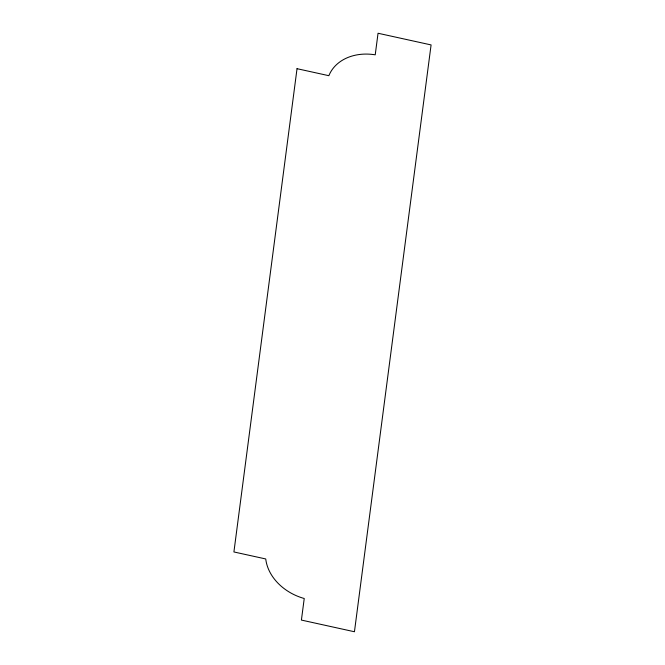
<?xml version="1.0" encoding="UTF-8"?>
<svg xmlns="http://www.w3.org/2000/svg" width="665" height="665" viewBox="0 0 665 665"><rect width="100%" height="100%" fill="white"/><g stroke="black" fill="none" stroke-linecap="round" stroke-linejoin="round"><path stroke-width="1" d="M297.031 68.686L233.914 551.958L265.742 558.957A48.013 37.839 20.8 0 0 304.229 598.5L301.411 620.079L354.445 631.75L431.086 44.921L378.044 33.25L375.226 54.821A48.013 37.839 20.8 0 0 328.851 75.694L297.031 68.686"/></g></svg>
